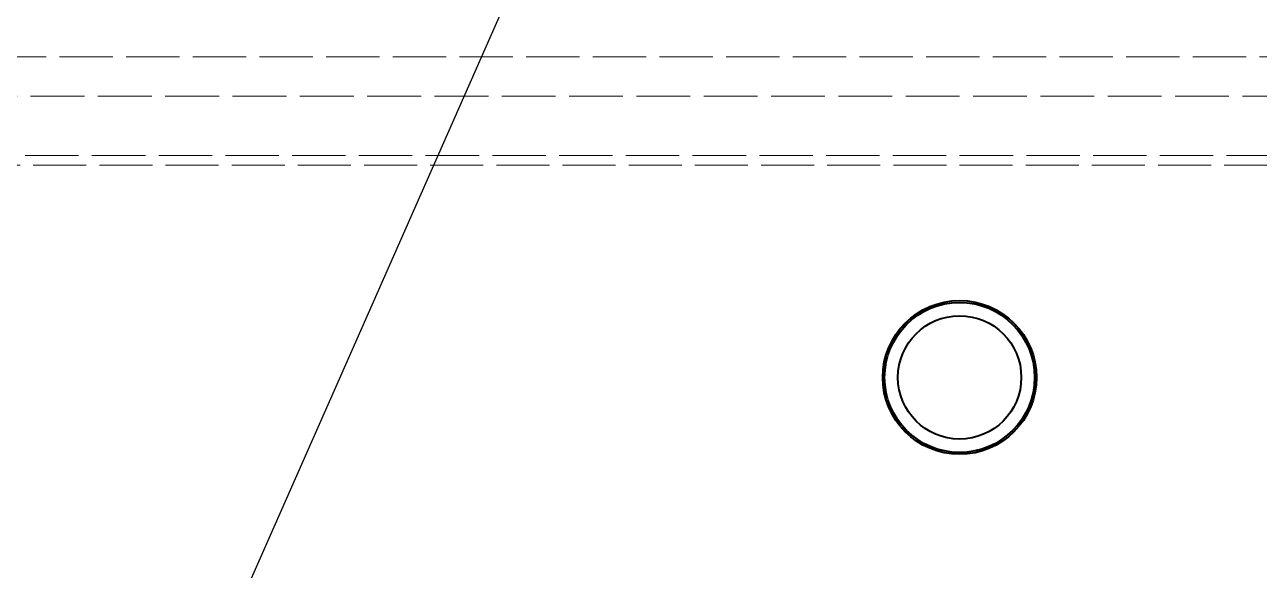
# Model space of a CAD drawing. Header units: millimetres. Extents: x 0 to 5945, y 0 to 4205.
# Drawn here: x 4592.4 to 4842.6, y 2194.6 to 2305.2 of the extents above; entities that cross this region are included whole.
import ezdxf

# ---------------------------------------------------------------- set-up
doc = ezdxf.new("R2010")
doc.units = ezdxf.units.MM
doc.header["$LTSCALE"] = 5
doc.linetypes.add('DASHED', pattern=[0.2067, 0.1654, -0.0413])
for name, color, linetype, lineweight in [('가려진 것(ISO)', 2, 'DASHED', 18), ('가시적인 것(ISO)', 3, 'Continuous', 40), ('기호(ISO)', 5, 'Continuous', 25)]:
    doc.layers.add(name, color=color, linetype=linetype, lineweight=lineweight)
doc.styles.add('치수 텍스트_PSTEK_POSCO', font='isocp.shx')
doc.dimstyles.new('치수_PSTEK_POSCO$7', dxfattribs={"dimscale": 5, "dimtxt": 3.5, "dimasz": 2.5, "dimexe": 2, "dimexo": 2.5, "dimgap": 1, "dimtad": 1, "dimrnd": 1e-08, "dimdsep": 46, "dimtxsty": '치수 텍스트_PSTEK_POSCO', "dimcen": 0.09, "dimdle": 10, "dimclrd": 7, "dimclre": 7, "dimclrt": 2, "dimadec": 1, "dimazin": 2, "dimtfac": 1, "dimtmove": 0, "dimatfit": 3, "dimfxl": 0, "dimtolj": 1, "dimlwd": -1, "dimlwe": -1, "dimarcsym": 0})

msp = doc.modelspace()

# ---------------------------------------------------------------- linework, layer by layer
at = {"layer": '가려진 것(ISO)', "ltscale": 13.075485}
msp.add_line((4531.874, 2298.721), (5031.874, 2298.721), dxfattribs=at)
at = {"layer": '가려진 것(ISO)', "ltscale": 13.204701}
msp.add_line((5013.874, 2290.721), (4549.874, 2290.721), dxfattribs=at)
at = {"layer": '가려진 것(ISO)', "ltscale": 13.090868}
msp.add_line((4551.874, 2278.721), (5011.874, 2278.721), dxfattribs=at)
at = {"layer": '가려진 것(ISO)', "ltscale": 12.977034}
msp.add_line((4553.874, 2276.721), (5009.874, 2276.721), dxfattribs=at)
at = {"layer": '가려진 것(ISO)', "ltscale": 13.461798}
msp.add_circle((4781.874, 2233.721), 15.5, dxfattribs=at)
at = {"layer": '가시적인 것(ISO)'}
for radius in [15.58, 15.2, 12.5]:
    msp.add_circle((4781.874, 2233.721), radius, dxfattribs=at)

# ---------------------------------------------------------------- leaders
at = {"layer": '기호(ISO)', "color": 7, "annotation_type": 0, "has_hookline": 1, "hookline_direction": 0, "text_width": 516.037}
msp.add_leader([(4628.874, 2171.571), (4740.106, 2423.655), (4752.606, 2423.655)], dimstyle='치수_PSTEK_POSCO$7', override={"dimtad": 0}, dxfattribs=at)

doc.saveas('drawing.dxf')
